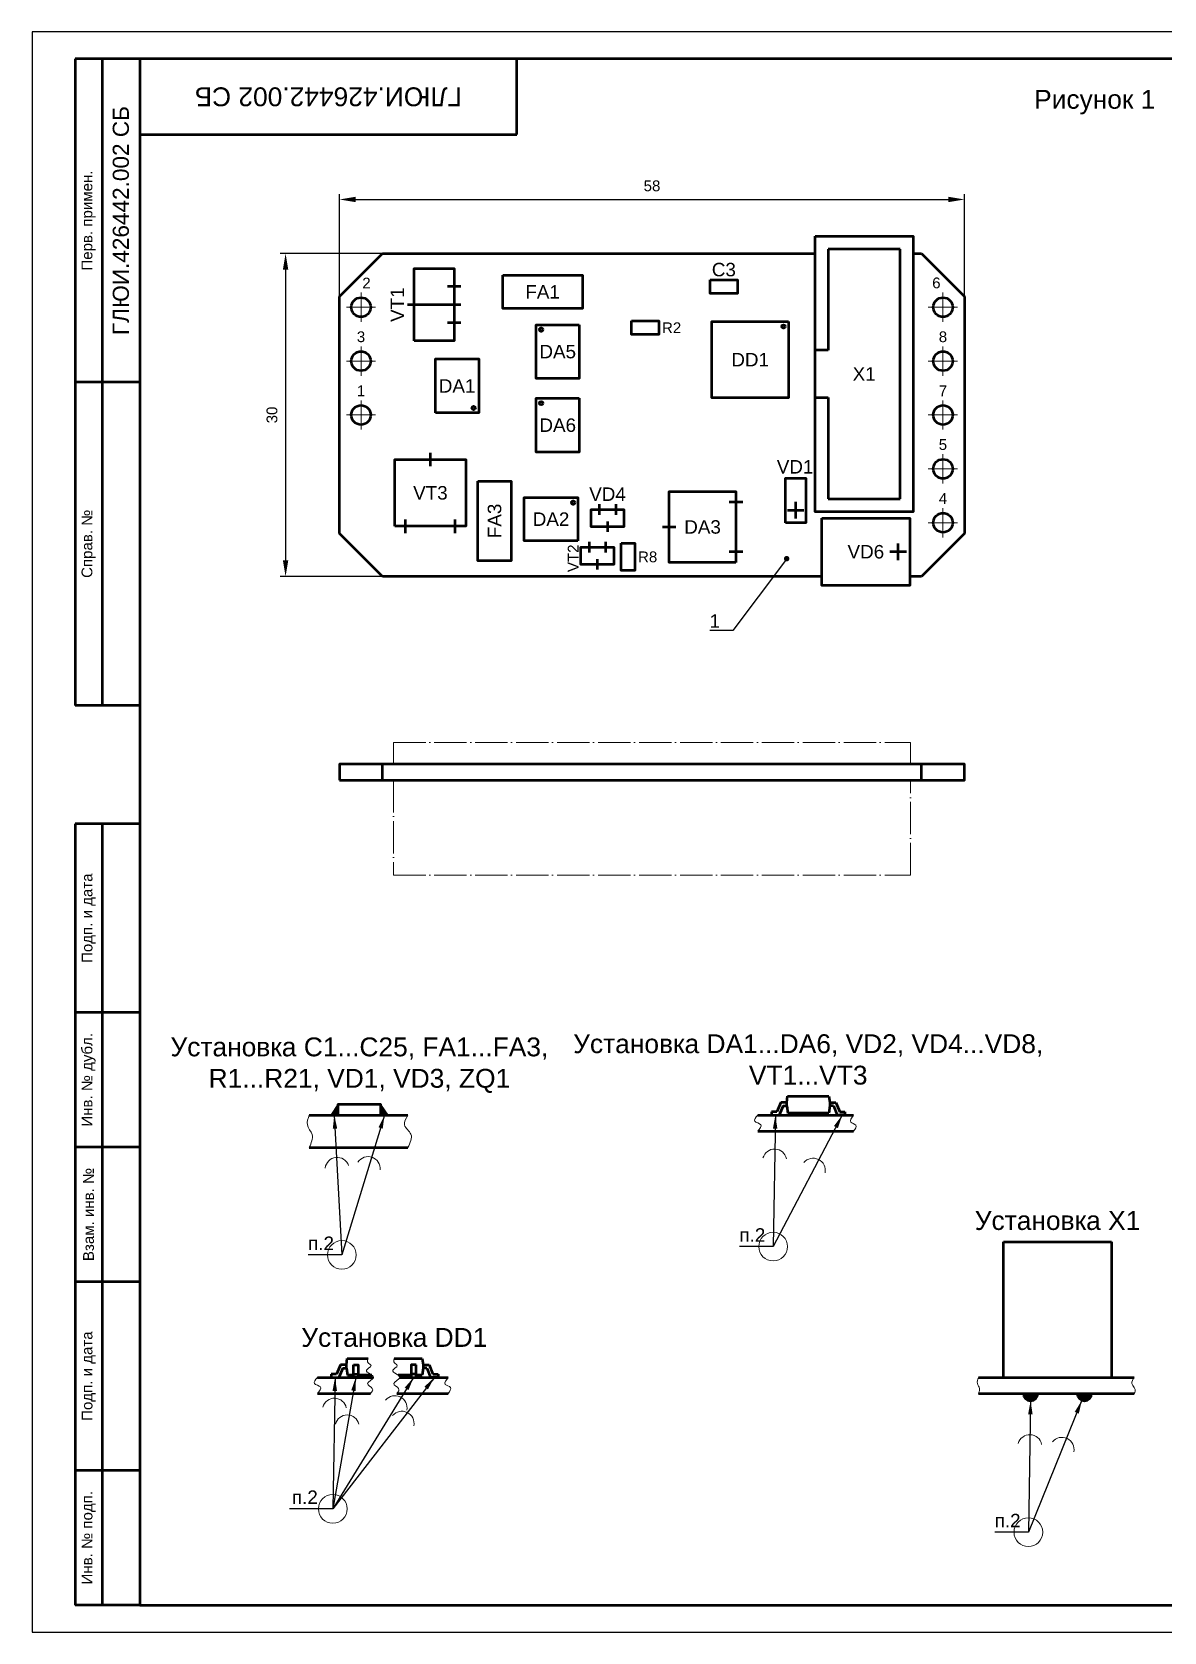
# Model space of a CAD drawing. Header units: millimetres. Extents: x 0 to 420, y 0 to 297.
# Drawn here: x 0 to 210.1, y 0 to 297 of the extents above; entities that cross this region are included whole.
import ezdxf
from ezdxf import colors
from ezdxf.entities.mleader import LeaderData, LeaderLine
from ezdxf.math import Vec2, Vec3

# ---------------------------------------------------------------- set-up
doc = ezdxf.new("R2010")
doc.units = ezdxf.units.MM
doc.header["$LTSCALE"] = 0.5
doc.linetypes.add('ACAD_ISO04W100', pattern=[30, 24, -3, 0, -3])
for name, color, linetype, lineweight in [('Оси', 6, 'Continuous', 13), ('Размеры', 3, 'Continuous', 13), ('Сплошная основная толстая', 4, 'Continuous', 50), ('Сплошная основная тонкая', 5, 'Continuous', 13), ('Текст', 2, 'Continuous', 50), ('Штамп', 7, 'Continuous', 50), ('Штрихпунктирная тонкая', 6, 'ACAD_ISO04W100', 13)]:
    doc.layers.add(name, color=color, linetype=linetype, lineweight=lineweight)
doc.styles.get("Standard").update_dxf_attribs({"font": 'ARIAL.TTF', "height": 2})
doc.styles.add('style1', font='TIMES.TTF', dxfattribs={"width": 0.75, "height": 2.75})
doc.dimstyles.new('ГОСТ', dxfattribs={"dimtxt": 2.5, "dimasz": 3, "dimexe": 1, "dimexo": 0, "dimgap": 1.5, "dimtad": 1, "dimlfac": 0.5, "dimtxsty": 'Standard', "dimcen": 0, "dimdle": 1.25, "dimadec": 0, "dimazin": 2, "dimtfac": 0.75, "dimtmove": 0, "dimatfit": 3, "dimldrblk": 'DOT', "dimtvp": 1.5, "dimtolj": 1, "dimtzin": 0, "dimarcsym": 0})
doc.dimstyles.new('Диаметр', dxfattribs={"dimtxt": 2.5, "dimasz": 2.5, "dimexe": 1.25, "dimexo": 0, "dimtad": 1, "dimtoh": 1, "dimzin": 9, "dimtxsty": 'style1', "dimcen": 0, "dimadec": 0, "dimazin": 0, "dimtfac": 1, "dimtmove": 0, "dimatfit": 0, "dimfxl": 1, "dimtolj": 1, "dimarcsym": 0})

# ---------------------------------------------------------------- blocks, each defined once
blk = doc.blocks.new('*D56')
at = {"layer": 'Defpoints', "color": 0, "ltscale": 0.5}
for p in [(173.06, 265.91), (57.06, 247.91), (173.06, 247.91)]:
    blk.add_point(p, dxfattribs=at)
at = {"layer": 'Размеры', "color": 0, "lineweight": -2, "ltscale": 0.5}
for p, q in [((57.06, 247.91), (57.06, 266.91)), ((60.06, 265.91), (170.06, 265.91)), ((173.06, 247.91), (173.06, 266.91))]:
    blk.add_line(p, q, dxfattribs=at)
at = {"layer": 'Размеры', "color": 0, "ltscale": 0.5}
for points in [[(60.06, 266.41), (60.06, 265.41), (57.06, 265.91)], [(170.06, 266.41), (170.06, 265.41), (173.06, 265.91)]]:
    blk.add_solid(points, dxfattribs=at)
at = {"layer": 'Размеры', "color": 0, "ltscale": 0.5, "insert": (115.06, 268.43), "char_height": 2, "attachment_point": 5}
blk.add_mtext('\\A1;58', dxfattribs=at)
blk = doc.blocks.new('_Dot')
at = {"color": 0, "linetype": 'ByBlock', "lineweight": -2}
blk.add_line((-0.5, 0), (-1, 0), dxfattribs=at)
at = {"color": 0, "linetype": 'ByBlock', "const_width": 0.5}
blk.add_lwpolyline([(-0.25, 0, 1), (0.25, 0, 1)], format="xyb", close=True, dxfattribs=at)
blk = doc.blocks.new('*D57')
at = {"layer": 'Defpoints', "color": 0, "ltscale": 0.5}
for p in [(65.06, 255.91), (47.06, 195.91), (65.06, 195.91)]:
    blk.add_point(p, dxfattribs=at)
at = {"layer": 'Размеры', "color": 0, "lineweight": -2, "ltscale": 0.5}
for p, q in [((65.06, 255.91), (46.06, 255.91)), ((47.06, 252.91), (47.06, 198.91)), ((65.06, 195.91), (46.06, 195.91))]:
    blk.add_line(p, q, dxfattribs=at)
at = {"layer": 'Размеры', "color": 0, "ltscale": 0.5}
for points in [[(46.56, 252.91), (47.56, 252.91), (47.06, 255.91)], [(46.56, 198.91), (47.56, 198.91), (47.06, 195.91)]]:
    blk.add_solid(points, dxfattribs=at)
at = {"layer": 'Размеры', "color": 0, "ltscale": 0.5, "insert": (44.54, 225.91), "char_height": 2, "attachment_point": 5, "rotation": 90}
blk.add_mtext('\\A1;30', dxfattribs=at)

msp = doc.modelspace()

# ---------------------------------------------------------------- hatches: boundary and pattern name
at = {"layer": 'Сплошная основная толстая'}
h = msp.add_hatch(color=256, dxfattribs=at)
edge = h.paths.add_edge_path()
edge.add_arc((185.322, 44.255), 1.332, 180, 360)
edge.add_line((186.654, 44.255), (183.991, 44.255))
h = msp.add_hatch(color=256, dxfattribs=at)
edge = h.paths.add_edge_path()
edge.add_arc((185.322, 44.255), 1.332, 180, 360)
edge.add_line((186.654, 44.255), (183.991, 44.255))
h = msp.add_hatch(color=256, dxfattribs=at)
edge = h.paths.add_edge_path()
edge.add_arc((195.322, 44.255), 1.332, 180, 360)
edge.add_line((196.654, 44.255), (193.991, 44.255))
h = msp.add_hatch(color=256, dxfattribs=at)
edge = h.paths.add_edge_path()
edge.add_arc((195.322, 44.255), 1.332, 180, 360)
edge.add_line((196.654, 44.255), (193.991, 44.255))
at = {"layer": 'Сплошная основная тонкая', "ltscale": 0.5}
for points in [[(56.759, 97.939), (55.432, 95.939), (56.759, 95.939)], [(64.759, 97.939), (66.086, 95.939), (64.759, 95.939)]]:
    msp.add_hatch(color=256, dxfattribs=at).paths.add_polyline_path(points)

# ---------------------------------------------------------------- linework, layer by layer
at = {"ltscale": 0.5}
msp.add_lwpolyline([(420, 297), (0, 297), (0, 0), (420, 0)], close=True, dxfattribs=at)
at = {"layer": 'Оси', "ltscale": 0.5}
for p, q in [((61.059, 248.627), (61.059, 243.191)), ((169.059, 248.627), (169.059, 243.191)), ((63.777, 245.909), (58.34, 245.909)), ((171.777, 245.909), (166.34, 245.909)), ((61.059, 238.627), (61.059, 233.191)), ((169.059, 238.627), (169.059, 233.191)), ((63.777, 235.909), (58.34, 235.909)), ((171.777, 235.909), (166.34, 235.909)), ((63.777, 225.909), (58.34, 225.909)), ((61.059, 228.627), (61.059, 223.191)), ((171.777, 225.909), (166.34, 225.909)), ((169.059, 228.627), (169.059, 223.191)), ((169.059, 218.627), (169.059, 213.191)), ((171.777, 215.909), (166.34, 215.909)), ((169.059, 208.627), (169.059, 203.191)), ((171.777, 205.909), (166.34, 205.909))]:
    msp.add_line(p, q, dxfattribs=at)
at = {"layer": 'Размеры'}
for centre in [(57.499, 69.995), (137.54, 71.54), (55.821, 22.855), (184.909, 18.523)]:
    msp.add_circle(centre, 2.663, dxfattribs=at)
for centre, radius, start, end in [((137.809, 87.399), 2.24, 11.32209, 164.50041), ((56.641, 85.855), 2.24, 19.79759, 172.97592), ((62.385, 85.993), 2.245, 354.78059, 147.39176), ((144.975, 85.697), 2.245, 347.94553, 140.5567), ((56.131, 41.159), 2.24, 11.32209, 164.50041), ((67.357, 41.621), 2.245, 347.94553, 140.5567), ((58.479, 38.05), 2.245, 13.30015, 165.91132), ((68.658, 38.738), 2.245, 347.94553, 140.5567), ((185.178, 34.383), 2.24, 11.32209, 164.50041), ((191.135, 33.89), 2.245, 347.94553, 140.5567)]:
    msp.add_arc(centre, radius, start, end, dxfattribs=at)
at = {"layer": 'Сплошная основная толстая', "linetype": 'Continuous'}
for p, q in [((57.059, 247.909), (65.059, 255.909)), ((161.109, 256.709), (147.749, 256.709)), ((147.749, 256.709), (147.749, 237.929)), ((161.109, 210.349), (161.109, 256.709)), ((165.059, 255.909), (173.059, 247.909)), ((147.749, 237.929), (145.329, 237.929)), ((145.329, 229.129), (147.749, 229.129)), ((147.749, 229.129), (147.749, 210.349)), ((105.284, 209.336), (105.284, 207.392)), ((108.334, 209.336), (108.334, 207.392)), ((140.205, 208.245), (143.253, 208.245)), ((141.729, 206.721), (141.729, 209.769)), ((147.749, 210.349), (161.109, 210.349)), ((106.809, 206.136), (106.809, 204.192)), ((65.059, 195.909), (57.059, 203.909)), ((103.379, 202.351), (103.379, 200.407)), ((106.429, 202.351), (106.429, 200.407)), ((160.737, 198.985), (160.737, 202.033)), ((173.059, 203.909), (165.059, 195.909)), ((104.904, 199.151), (104.904, 197.207)), ((162.261, 200.509), (159.213, 200.509))]:
    msp.add_line(p, q, dxfattribs=at)
at = {"layer": 'Сплошная основная толстая', "ltscale": 0.5}
for p, q in [((79.582, 249.734), (77.086, 249.734)), ((79.582, 246.384), (69.686, 246.384)), ((79.582, 243.034), (77.086, 243.034)), ((73.939, 216.396), (73.939, 218.892)), ((131.892, 209.709), (129.396, 209.709)), ((69.339, 203.996), (69.339, 206.492)), ((78.539, 203.996), (78.539, 206.492)), ((119.492, 205.109), (116.996, 205.109)), ((131.892, 200.509), (129.396, 200.509)), ((65.059, 158.113), (65.059, 161.113)), ((165.059, 158.113), (165.059, 161.113)), ((138.944, 98.289), (138.214, 96.539)), ((140.054, 98.289), (138.944, 98.289)), ((140.054, 98.289), (140.215, 99.439)), ((147.892, 99.439), (148.054, 98.289)), ((148.054, 98.289), (149.164, 98.289)), ((149.164, 98.289), (149.894, 96.539)), ((51.458, 95.939), (69.749, 95.939)), ((134.69, 95.939), (152.482, 95.939)), ((137.254, 96.539), (137.254, 95.939)), ((138.214, 96.539), (137.254, 96.539)), ((137.254, 95.939), (138.654, 95.939)), ((139.384, 97.689), (138.654, 95.939)), ((139.384, 97.689), (140.054, 97.689)), ((140.054, 97.689), (140.243, 96.339)), ((148.054, 97.689), (147.864, 96.339)), ((148.723, 97.689), (148.054, 97.689)), ((148.723, 97.689), (149.453, 95.939)), ((150.854, 95.939), (149.453, 95.939)), ((149.894, 96.539), (150.854, 96.539)), ((150.854, 96.539), (150.854, 95.939)), ((134.69, 92.939), (152.482, 92.939)), ((51.458, 89.939), (69.749, 89.939)), ((180.322, 47.255), (180.322, 72.455)), ((180.322, 72.455), (200.322, 72.455)), ((200.322, 72.455), (200.322, 47.255)), ((58.334, 49.605), (58.496, 50.755)), ((72.414, 50.755), (72.576, 49.605)), ((55.534, 47.855), (55.534, 47.255)), ((56.494, 47.855), (55.534, 47.855)), ((57.224, 49.605), (56.494, 47.855)), ((57.664, 49.005), (56.934, 47.255)), ((58.334, 49.605), (57.224, 49.605)), ((57.664, 49.005), (58.334, 49.005)), ((58.334, 49.005), (58.524, 47.655)), ((59.639, 47.855), (60.539, 47.855)), ((71.271, 47.855), (70.371, 47.855)), ((72.576, 49.005), (72.386, 47.655)), ((72.576, 49.605), (73.686, 49.605)), ((73.246, 49.005), (72.576, 49.005)), ((73.246, 49.005), (73.976, 47.255)), ((73.686, 49.605), (74.416, 47.855)), ((74.416, 47.855), (75.376, 47.855)), ((75.376, 47.855), (75.376, 47.255)), ((52.971, 47.255), (63.403, 47.255)), ((55.534, 47.255), (56.934, 47.255)), ((68.282, 47.255), (77.242, 47.255)), ((75.376, 47.255), (73.976, 47.255)), ((175.639, 47.255), (204.557, 47.255)), ((52.971, 44.255), (62.821, 44.255)), ((67.701, 44.255), (77.242, 44.255)), ((175.639, 44.255), (204.557, 44.255))]:
    msp.add_line(p, q, dxfattribs=at)
at = {"layer": 'Сплошная основная толстая', "linetype": 'Continuous'}
for points in [[(145.329, 259.129), (163.529, 259.129), (163.529, 207.929), (145.329, 207.929)], [(87.359, 251.869), (102.159, 251.869), (102.159, 245.669), (87.359, 245.669)], [(125.854, 250.992), (130.934, 250.992), (130.934, 248.452), (125.854, 248.452)], [(101.564, 242.657), (101.564, 232.657), (93.564, 232.657), (93.564, 242.657)], [(111.249, 243.372), (116.329, 243.372), (116.329, 240.832), (111.249, 240.832)], [(140.373, 243.277), (140.373, 229.077), (126.173, 229.077), (126.173, 243.277)], [(74.896, 226.307), (74.896, 236.307), (82.896, 236.307), (82.896, 226.307)], [(101.564, 229.004), (101.564, 219.004), (93.564, 219.004), (93.564, 229.004)], [(67.339, 205.244), (67.339, 217.644), (80.539, 217.644), (80.539, 205.244)], [(139.824, 205.907), (139.824, 214.162), (143.634, 214.162), (143.634, 205.907)], [(82.749, 213.644), (88.949, 213.644), (88.949, 198.844), (82.749, 198.844)], [(130.644, 198.509), (118.244, 198.509), (118.244, 211.709), (130.644, 211.709)], [(101.326, 202.574), (91.326, 202.574), (91.326, 210.574), (101.326, 210.574)], [(106.809, 208.364), (109.859, 208.364), (109.859, 205.164), (103.759, 205.164), (103.759, 208.364)], [(146.596, 206.759), (162.896, 206.759), (162.896, 194.259), (146.596, 194.259)], [(109.344, 202.097), (111.884, 202.097), (111.884, 197.017), (109.344, 197.017)], [(104.904, 201.379), (107.954, 201.379), (107.954, 198.179), (101.854, 198.179), (101.854, 201.379)]]:
    msp.add_lwpolyline(points, close=True, dxfattribs=at)
for points in [[(65.059, 255.909), (145.329, 255.909)], [(163.529, 255.909), (165.059, 255.909)], [(57.059, 203.909), (57.059, 247.909)], [(173.059, 247.909), (173.059, 203.909)], [(146.596, 195.909), (65.059, 195.909)], [(165.059, 195.909), (162.896, 195.909)]]:
    msp.add_lwpolyline(points, dxfattribs=at)
at = {"layer": 'Сплошная основная толстая', "ltscale": 0.5}
for points in [[(70.934, 239.684), (70.934, 253.084), (78.334, 253.084), (78.334, 246.384)], [(78.334, 246.384), (78.334, 239.684), (70.934, 239.684)], [(140.054, 97.689), (140.054, 98.289)], [(140.215, 99.439), (147.892, 99.439)], [(148.054, 98.289), (148.054, 97.689)], [(147.864, 96.339), (140.243, 96.339)], [(58.496, 50.755), (62.356, 50.755)], [(67.236, 50.755), (72.414, 50.755)], [(58.334, 49.005), (58.334, 49.605)], [(59.639, 47.655), (58.524, 47.655)], [(63.09, 47.655), (60.539, 47.655)], [(70.371, 47.655), (67.97, 47.655)], [(72.386, 47.655), (71.271, 47.655)], [(72.576, 49.605), (72.576, 49.005)]]:
    msp.add_lwpolyline(points, dxfattribs=at)
for points in [[(57.059, 158.113), (173.059, 158.113), (173.059, 161.113), (57.059, 161.113)], [(56.759, 95.939), (64.759, 95.939), (64.759, 97.939), (56.759, 97.939)], [(59.639, 49.605), (60.539, 49.605), (60.539, 47.255), (59.639, 47.255)], [(71.271, 49.605), (70.371, 49.605), (70.371, 47.255), (71.271, 47.255)]]:
    msp.add_lwpolyline(points, close=True, dxfattribs=at)
at = {"layer": 'Сплошная основная толстая', "linetype": 'Continuous'}
for centre in [(61.059, 245.909), (169.059, 245.909), (61.059, 235.909), (169.059, 235.909), (61.059, 225.909), (169.059, 225.909), (169.059, 215.909), (169.059, 205.909)]:
    msp.add_circle(centre, 1.8, dxfattribs=at)
at = {"layer": 'Сплошная основная толстая', "ltscale": 0.5}
for centre in [(94.495, 241.751), (139.468, 242.345), (81.965, 227.212), (94.495, 228.098), (100.421, 209.643)]:
    msp.add_circle(centre, 0.32, dxfattribs=at)
at = {"layer": 'Сплошная основная толстая'}
for centre in [(185.322, 44.255), (185.322, 44.255), (195.322, 44.255), (195.322, 44.255)]:
    msp.add_arc(centre, 1.332, 180, 0, dxfattribs=at)
at = {"layer": 'Сплошная основная тонкая', "ltscale": 0.5}
for points in [[(56.759, 97.939), (56.759, 97.939), (55.432, 95.939), (56.759, 95.939)], [(64.759, 97.939), (64.759, 97.939), (66.086, 95.939), (64.759, 95.939)]]:
    msp.add_lwpolyline(points, close=True, dxfattribs=at)
for points in [[(51.458, 95.939), (51.096, 94.147), (51.97, 92.33), (51.458, 89.939)], [(69.749, 95.939), (69.132, 94.116), (70.314, 92.394), (69.749, 89.939)], [(134.69, 95.939), (134.117, 94.808), (135.275, 94.172), (134.69, 92.939)], [(152.482, 95.939), (151.945, 94.652), (152.885, 94.067), (152.482, 92.939)], [(52.971, 47.255), (52.398, 46.124), (53.555, 45.488), (52.971, 44.255)], [(77.242, 47.255), (76.705, 45.967), (77.645, 45.383), (77.242, 44.255)], [(175.639, 47.255), (175.459, 46.105), (175.857, 45.206), (175.639, 44.255)], [(204.557, 47.255), (204.138, 46.099), (204.758, 44.685), (204.557, 44.255)]]:
    msp.add_spline(points, degree=3, dxfattribs=at)
for points in [[(62.356, 50.755), (62.222, 50.469), (62.159, 49.968), (63.436, 49.354), (60.936, 48.423), (64.719, 47.325), (61.353, 46.167), (63.561, 45.276), (63.138, 44.587), (62.821, 44.255)], [(67.236, 50.755), (67.102, 50.469), (67.039, 49.968), (68.316, 49.354), (65.816, 48.423), (69.599, 47.325), (66.233, 46.167), (68.441, 45.276), (68.018, 44.587), (67.701, 44.255)]]:
    msp.add_open_spline(points, degree=3, knots=[0.6875792, 0.6875792, 0.6875792, 0.6875792, 1.5476171, 2.2993423, 3.5018924, 5.3970919, 7.0291096, 8.311966, 9.4277125, 9.4277125, 9.4277125, 9.4277125], dxfattribs=at)
at = {"layer": 'Штамп', "ltscale": 0.5}
for p, q in [((20, 292), (8, 292)), ((8, 292), (8, 172)), ((13, 292), (13, 172)), ((90, 278), (90, 292)), ((20, 278), (90, 278)), ((20, 232), (8, 232)), ((20, 172), (8, 172)), ((20, 150), (8, 150)), ((8, 150), (8, 5)), ((13, 150), (13, 5)), ((20, 115), (8, 115)), ((20, 90), (8, 90)), ((20, 65), (8, 65)), ((20, 30), (8, 30)), ((20, 5), (8, 5))]:
    msp.add_line(p, q, dxfattribs=at)
msp.add_lwpolyline([(20, 5), (415, 5), (415, 292), (20, 292)], close=True, dxfattribs=at)
at = {"layer": 'Штрихпунктирная тонкая', "ltscale": 0.5}
for p, q in [((67.059, 161.113), (67.059, 165.113)), ((67.059, 165.113), (163.059, 165.113)), ((163.059, 165.113), (163.059, 161.113)), ((67.059, 158.113), (67.059, 140.513)), ((163.059, 140.513), (163.059, 158.113)), ((67.059, 140.513), (163.059, 140.513))]:
    msp.add_line(p, q, dxfattribs=at)

# ---------------------------------------------------------------- texts
at = {"layer": 'Текст', "ltscale": 0.5}
for s, insert, char_height, width, attachment_point in [('{\\fArial|b0|i0|c204|p34;Рисунок 1}', (197.232, 281.702), 3.5, 23.3847, 8), ('{\\fArial|b0|i0|c204|p34;C3}', (128.394, 251.615), 2.5, 11.06017, 8), ('{\\fArial|b0|i0|c204|p34;2}', (62.067, 249.397), 2, 8.84814, 8), ('{\\fArial|b0|i0|c204|p34;FA1}', (94.759, 248.769), 2.5, 14.8, 5), ('{\\fArial|b0|i0|c204|p34;6}', (167.836, 249.397), 2, 8.84814, 8), ('{\\fArial|b0|i0|c204|p34;3}', (61.059, 239.397), 2, 8.84814, 8), ('{\\fArial|b0|i0|c204|p34;R2}', (116.91, 242.102), 2, 5.08, 4), ('{\\fArial|b0|i0|c204|p34;8}', (169.059, 239.397), 2, 8.84814, 8), ('{\\fArial|b0|i0|c204|p34;DA5}', (97.564, 237.657), 2.5, 8, 5), ('{\\fArial|b0|i0|c204|p34;DD1}', (133.273, 236.177), 2.5, 14.2, 5), ('{\\fArial|b0|i0|c204|p34;X1}', (154.429, 233.529), 2.5, 13.36, 5), ('{\\fArial|b0|i0|c204|p34;DA1}', (78.896, 231.307), 2.5, 8, 5), ('{\\fArial|b0|i0|c204|p34;1}', (61.059, 229.397), 2, 8.84814, 8), ('{\\fArial|b0|i0|c204|p34;7}', (169.059, 229.397), 2, 8.84814, 8), ('{\\fArial|b0|i0|c204|p34;DA6}', (97.564, 224.004), 2.5, 8, 5), ('{\\fArial|b0|i0|c204|p34;5}', (169.059, 219.397), 2, 8.84814, 8), ('{\\fArial|b0|i0|c204|p34;VD1}', (141.618, 215.039), 2.5, 11.06017, 8), ('{\\fArial|b0|i0|c204|p34;VT3}', (73.939, 211.444), 2.5, 9.2, 5), ('{\\fArial|b0|i0|c204|p34;VD4}', (106.809, 209.96), 2.5, 11.06017, 8), ('{\\fArial|b0|i0|c204|p34;4}', (169.059, 209.397), 2, 8.84814, 8), ('{\\fArial|b0|i0|c204|p34;DA2}', (96.326, 206.574), 2.5, 10, 5), ('{\\fArial|b0|i0|c204|p34;DA3}', (124.444, 205.109), 2.5, 9.90332, 5), ('{\\fArial|b0|i0|c204|p34;R8}', (112.465, 199.557), 2, 5.08, 4), ('{\\fArial|b0|i0|c204|p34;VD6}', (154.746, 200.509), 2.5, 16.3, 5), ('{\\fArial|b0|i0|c204|p34;Установка С1...C25, FA1...FA3, R1...R21, VD1, VD3, ZQ1}', (60.759, 100.065), 3.5, 89.04054, 8), ('{\\fArial|b0|i0|c204|p34;Установка DA1...DA6, VD2, VD4...VD8, VT1...VT3}', (144.054, 101.565), 3.5, 89.04054, 8), ('{\\fArial|b0|i0|c204|p34;Установка X1}', (190.322, 74.581), 3.5, 89.04054, 8), ('{\\fArial|b0|i0|c204|p34;Установка DD1}', (67.236, 52.881), 3.5, 89.04054, 8)]:
    msp.add_mtext(s, dxfattribs=dict(at, insert=insert, char_height=char_height, width=width, attachment_point=attachment_point))
at = {"layer": 'Текст', "ltscale": 0.5, "rotation": 90}
for s, insert, char_height, width, attachment_point in [('{\\fArial|b0|i0|c204|p34;VT1}', (69.062, 246.384), 2.5, 11.06017, 8), ('{\\fArial|b0|i0|c204|p34;FA3}', (85.849, 206.244), 2.5, 14.8, 5), ('{\\fArial|b0|i0|c204|p34;VT2}', (101.432, 199.309), 2, 11.06017, 8)]:
    msp.add_mtext(s, dxfattribs=dict(at, insert=insert, char_height=char_height, width=width, attachment_point=attachment_point))
at = {"layer": 'Текст', "char_height": 2.5, "attachment_point": 1}
for insert, width in [((131.285, 74.952), 11.84268), ((51.244, 73.408), 11.84268), ((48.233, 26.268), 13.17574), ((178.654, 21.936), 11.84268)]:
    msp.add_mtext('п.2', dxfattribs=dict(at, insert=insert, width=width))
at = {"layer": 'Штамп', "ltscale": 0.5, "attachment_point": 5}
for s, insert, char_height, width, rotation in [('ГЛЮИ.426442.002 СБ', (55, 285), 3.5, 70, 180), ('ГЛЮИ.426442.002 СБ', (16.5, 262), 3, 60, 90), ('{\\fArial|b0|i0|c204|p34;Перв. примен.}', (10.5, 262), 2, 60, 90), ('{\\fArial|b0|i0|c204|p34;Справ. №}', (10.5, 202), 2, 60, 90), ('{\\fArial|b0|i0|c204|p34;Подп. и дата}', (10.5, 132.5), 2, 35, 90), ('{\\fArial|b0|i0|c204|p34;Инв. № дубл.}', (10.5, 102.5), 2, 25, 90), ('{\\fArial|b0|i0|c204|p34;Взам. инв. №}', (10.5, 77.5), 2, 25, 90), ('{\\fArial|b0|i0|c204|p34;Подп. и дата}', (10.5, 47.5), 2, 35, 90), ('{\\fArial|b0|i0|c204|p34;Инв. № подп.}', (10.5, 17.5), 2, 25, 90)]:
    msp.add_mtext(s, dxfattribs=dict(at, insert=insert, char_height=char_height, width=width, rotation=rotation))

# ---------------------------------------------------------------- dimensions: what is measured, and where the dimension line sits
at = {"layer": 'Размеры', "ltscale": 0.5}
dim = msp.add_linear_dim(base=(173.059, 265.909), p1=(57.059, 247.909), p2=(173.059, 247.909), dimstyle='ГОСТ', override={"dimpost": ''}, dxfattribs=at)
dim.commit()
dim.dimension.update_dxf_attribs({"geometry": '*D56', "text_midpoint": (115.059, 265.909), "dimtype": 160})
dim = msp.add_linear_dim(base=(47.059, 195.909), p1=(65.059, 255.909), p2=(65.059, 195.909), angle=90, dimstyle='ГОСТ', override={"dimpost": ''}, dxfattribs=at)
dim.commit()
dim.dimension.update_dxf_attribs({"geometry": '*D57', "text_midpoint": (47.059, 225.909), "dimtype": 160})

# ---------------------------------------------------------------- leaders
at = {"layer": 'Размеры'}
for points in [[(65.422, 95.939), (57.499, 69.995), (51.244, 69.995)], [(56.095, 95.939), (57.499, 69.995), (51.244, 69.995)], [(150.353, 95.939), (137.54, 71.54), (131.285, 71.54)], [(137.954, 95.939), (137.54, 71.54), (131.285, 71.54)], [(74.676, 47.255), (55.821, 22.855), (47.812, 22.855)], [(56.234, 47.255), (55.821, 22.855), (47.812, 22.855)], [(70.821, 47.255), (55.821, 22.855), (47.812, 22.855)], [(60.089, 47.255), (55.821, 22.855), (47.812, 22.855)], [(194.833, 43.016), (184.909, 18.523), (178.654, 18.523)], [(185.322, 42.923), (184.909, 18.523), (178.654, 18.523)]]:
    msp.add_leader(points, dimstyle='Диаметр', override={"dimgap": 0.625, "dimtad": 0}, dxfattribs=at)
at = {"layer": 'Размеры', "ltscale": 0.5}
ml = msp.add_multileader_mtext('Standard', dxfattribs=at)
ml.set_content('1', color=256)
ml.set_leader_properties()
ml.set_arrow_properties(name='DOT')
ml.build(insert=Vec2(0, 0))
ml.multileader.update_dxf_attribs({"text_right_attachment_type": 6, "dogleg_length": 0.36, "arrow_head_size": 1})
ctx = ml.context
ctx.base_point, ctx.char_height, ctx.arrow_head_size, ctx.plane_origin = Vec3(124.76, 187.409), 2.5, 1, Vec3(140.049, 199.23)
ctx.right_attachment, ctx.text_align_type = 6, 2
notes = []
notes.append((ctx, [(0, (1, 1, 0), (130.041, 185.909), (-1, 0), 0.36, [(0, [(140.049, 199.23)], 0, [])])]))
ctx.mtext.insert, ctx.mtext.alignment, ctx.mtext.flow_direction = Vec3(127.681, 188.909), 3, 5
for ctx, leaders in notes:
    for number, flags, end, landing, length, lines in leaders:
        leader = LeaderData()
        leader.index, (leader.has_last_leader_line, leader.has_dogleg_vector, leader.attachment_direction) = number, flags
        leader.last_leader_point, leader.dogleg_vector, leader.dogleg_length = Vec3(end), Vec3(landing), length
        for number, points, colour, breaks in lines:
            line = LeaderLine()
            line.index, line.vertices, line.color, line.breaks = number, Vec3.list(points), colors.encode_raw_color(colour), breaks
            leader.lines.append(line)
        ctx.leaders.append(leader)

doc.saveas('drawing.dxf')
